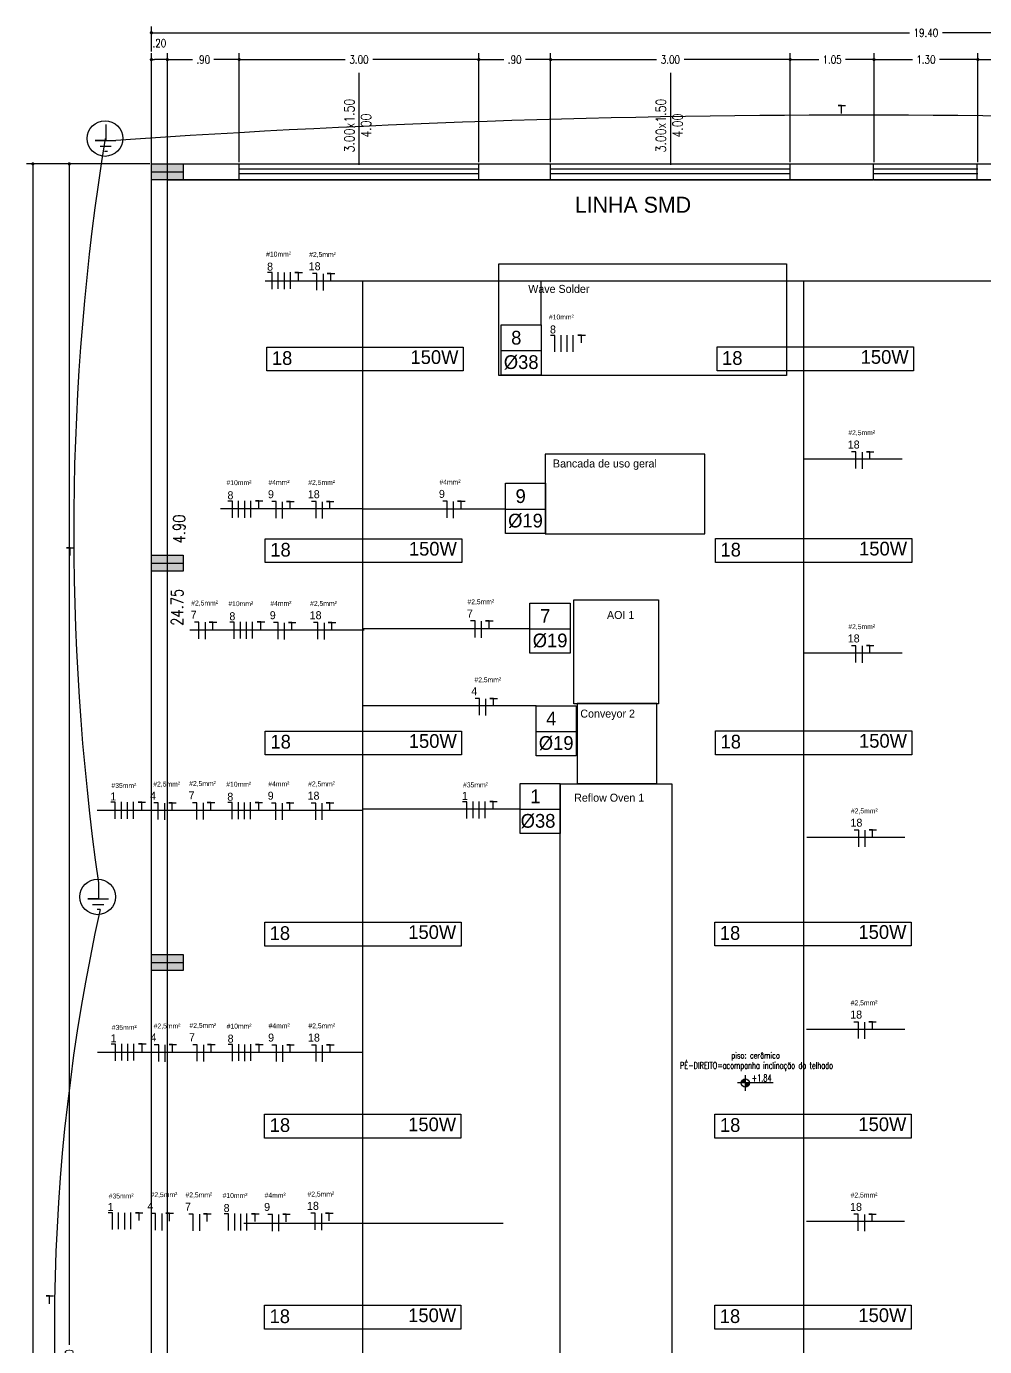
# Model space of a CAD drawing. Extents: x -4780 to 4154, y -1673 to 3208.
# Drawn here: x 559.28 to 571.28, y -449.46 to -432.92 of the extents above; entities that cross this region are included whole.
import ezdxf
from ezdxf.enums import TextEntityAlignment as Align

# ---------------------------------------------------------------- set-up
doc = ezdxf.new("R2010")
doc.units = 0
doc.header["$MEASUREMENT"] = 0
doc.header["$PDMODE"] = 34
for name, color, linetype in [('Condutores', 6, 'Continuous'), ('COTAS', 5, 'Continuous'), ('eletrico', 3, 'Continuous'), ('ELETROCALHAS', 3, 'TRACKS'), ('ELÉTRICO', 3, 'Continuous'), ('FUND-ESTACA20T', 30, 'Continuous'), ('MAQUINAS', 7, 'Continuous'), ('PENA01', 1, 'Continuous'), ('PENA02', 2, 'Continuous'), ('pena06', 4, 'Continuous'), ('VERMELHA', 10, 'Continuous')]:
    doc.layers.add(name, color=color, linetype=linetype)
doc.layers.add('TEXTO', color=5, linetype='Continuous', lineweight=9)
doc.styles.add('CALIXTO', font='txt')
doc.styles.add('PADRÃO', font='', dxfattribs={"height": 0.2})
doc.styles.add('REGUA80', font='GOTHIC.TTF')
doc.styles.add('ROMANS', font='romand.shx', dxfattribs={"width": 0.8})
doc.styles.add('STYLE1', font='romand.shx', dxfattribs={"width": 0.8})
doc.styles.get('PADRÃO').set_extended_font_data('AvantGarde Bk BT')
doc.linetypes.add('TRACKS', pattern='A,0.15,[130,ltypeshp.shx,S=0.25,R=0,X=0,Y=0],0.15', length=0.3)
doc.dimstyles.new('CORTE100', dxfattribs={"dimtxt": 0.1, "dimasz": 0.04, "dimexe": 0.08, "dimexo": 0.02, "dimgap": 0.05, "dimtad": 0, "dimzin": 4, "dimdsep": 46, "dimtxsty": 'ROMANS', "dimblk1": 'DOT', "dimblk2": 'DOT', "dimsah": 1, "dimcen": 0.09, "dimclrd": 30, "dimclre": 30, "dimclrt": 5, "dimadec": 0, "dimazin": 0, "dimtfac": 1, "dimtofl": 0, "dimtmove": 2, "dimatfit": 3, "dimldrblk": 'DOT', "dimfxl": 1, "dimtolj": 1, "dimtzin": 0, "dimarcsym": 0})
doc.dimstyles.new('INTERNA', dxfattribs={"dimscale": 0, "dimtxt": 0.15, "dimasz": 0.1, "dimexe": 0.1, "dimexo": 0.16, "dimgap": 0.09, "dimtad": 1, "dimzin": 4, "dimdsep": 46, "dimtxsty": 'ROMANS', "dimblk1": 'OBLIQUE', "dimblk2": 'OBLIQUE', "dimsah": 1, "dimcen": 0.09, "dimse1": 1, "dimse2": 1, "dimsd1": 1, "dimsd2": 1, "dimclrd": 4, "dimclre": 4, "dimadec": 0, "dimazin": 0, "dimtfac": 0.666667, "dimtofl": 0, "dimtmove": 2, "dimatfit": 3, "dimldrblk": 'OBLIQUE', "dimfxl": 1, "dimtolj": 1, "dimtzin": 0, "dimarcsym": 0})

# ---------------------------------------------------------------- blocks, each defined once
blk = doc.blocks.new('DOT')
at = {"layer": 'PENA01', "color": 0, "linetype": 'ByBlock'}
blk.add_line((-0.5, 0), (-1, 0), dxfattribs=at)
at = {"layer": 'PENA01', "color": 0, "linetype": 'ByBlock', "const_width": 0.5}
blk.add_lwpolyline([(-0.25, 0, 1), (0.25, 0, 1)], format="xyb", close=True, dxfattribs=at)
blk = doc.blocks.new('*D248')
at = {"layer": 'COTAS', "color": 30, "linetype": 'Continuous', "lineweight": -2, "transparency": 16777216}
for p, q in [((560.828, -434.646), (559.74, -434.646)), ((559.82, -434.686), (559.82, -449.434)), ((559.82, -464.606), (559.82, -449.858)), ((560.828, -464.646), (559.74, -464.646))]:
    blk.add_line(p, q, dxfattribs=at)
at = {"layer": 'DEFPOINTS', "color": 0, "linetype": 'Continuous', "transparency": 16777216}
for p in [(560.848, -434.646), (559.82, -464.646), (560.848, -464.646)]:
    blk.add_point(p, dxfattribs=at)
at = {"layer": 'COTAS', "color": 30, "linetype": 'Continuous', "lineweight": -2, "transparency": 16777216, "xscale": 0.04, "yscale": 0.04, "zscale": 0.04}
for p, rotation in [((559.82, -434.646), 90), ((559.82, -464.646), 270)]:
    blk.add_blockref('DOT', p, dxfattribs=dict(at, rotation=rotation))
at = {"layer": 'COTAS', "color": 5, "linetype": 'Continuous', "transparency": 16777216, "insert": (559.82, -449.646), "char_height": 0.1, "attachment_point": 5, "rotation": 90, "style": 'ROMANS'}
blk.add_mtext('\\A1;30.00', dxfattribs=at)
blk = doc.blocks.new('*D283')
at = {"color": 30, "linetype": 'Continuous', "lineweight": -2, "transparency": 16777216}
for p, q in [((560.848, -434.826), (560.848, -433.26)), ((561.048, -434.826), (561.048, -433.26)), ((561.008, -433.34), (560.888, -433.34))]:
    blk.add_line(p, q, dxfattribs=at)
at = {"layer": 'DEFPOINTS', "color": 0, "linetype": 'Continuous', "transparency": 16777216}
for p in [(560.848, -433.34), (560.848, -434.846), (561.048, -434.846)]:
    blk.add_point(p, dxfattribs=at)
at = {"color": 30, "linetype": 'Continuous', "lineweight": -2, "transparency": 16777216, "xscale": 0.04, "yscale": 0.04, "zscale": 0.04, "rotation": 180}
blk.add_blockref('DOT', (560.848, -433.34), dxfattribs=at)
at = {"color": 30, "linetype": 'Continuous', "lineweight": -2, "transparency": 16777216, "xscale": 0.04, "yscale": 0.04, "zscale": 0.04}
blk.add_blockref('DOT', (561.048, -433.34), dxfattribs=at)
at = {"color": 5, "linetype": 'Continuous', "transparency": 16777216, "insert": (560.948, -433.135), "char_height": 0.1, "attachment_point": 5, "style": 'ROMANS'}
blk.add_mtext('\\A1;.20', dxfattribs=at)
blk = doc.blocks.new('*D284')
at = {"color": 30, "linetype": 'Continuous', "lineweight": -2, "transparency": 16777216}
for p, q in [((561.048, -434.626), (561.048, -433.26)), ((561.948, -434.626), (561.948, -433.26)), ((561.088, -433.34), (561.364, -433.34)), ((561.908, -433.34), (561.632, -433.34))]:
    blk.add_line(p, q, dxfattribs=at)
at = {"layer": 'DEFPOINTS', "color": 0, "linetype": 'Continuous', "transparency": 16777216}
for p in [(561.048, -433.34), (561.048, -434.646), (561.948, -434.646)]:
    blk.add_point(p, dxfattribs=at)
at = {"color": 30, "linetype": 'Continuous', "lineweight": -2, "transparency": 16777216, "xscale": 0.04, "yscale": 0.04, "zscale": 0.04, "rotation": 180}
blk.add_blockref('DOT', (561.048, -433.34), dxfattribs=at)
at = {"color": 30, "linetype": 'Continuous', "lineweight": -2, "transparency": 16777216, "xscale": 0.04, "yscale": 0.04, "zscale": 0.04}
blk.add_blockref('DOT', (561.948, -433.34), dxfattribs=at)
at = {"color": 5, "linetype": 'Continuous', "transparency": 16777216, "insert": (561.498, -433.34), "char_height": 0.1, "attachment_point": 5, "style": 'ROMANS'}
blk.add_mtext('\\A1;.90', dxfattribs=at)
blk = doc.blocks.new('*D285')
at = {"color": 30, "linetype": 'Continuous', "lineweight": -2, "transparency": 16777216}
for p, q in [((561.948, -434.606), (561.948, -433.26)), ((564.948, -434.606), (564.948, -433.26)), ((561.988, -433.34), (563.274, -433.34)), ((564.908, -433.34), (563.622, -433.34))]:
    blk.add_line(p, q, dxfattribs=at)
at = {"layer": 'DEFPOINTS', "color": 0, "linetype": 'Continuous', "transparency": 16777216}
for p in [(564.948, -433.34), (561.948, -434.626), (564.948, -434.626)]:
    blk.add_point(p, dxfattribs=at)
at = {"color": 30, "linetype": 'Continuous', "lineweight": -2, "transparency": 16777216, "xscale": 0.04, "yscale": 0.04, "zscale": 0.04, "rotation": 180}
blk.add_blockref('DOT', (561.948, -433.34), dxfattribs=at)
at = {"color": 30, "linetype": 'Continuous', "lineweight": -2, "transparency": 16777216, "xscale": 0.04, "yscale": 0.04, "zscale": 0.04}
blk.add_blockref('DOT', (564.948, -433.34), dxfattribs=at)
at = {"color": 5, "linetype": 'Continuous', "transparency": 16777216, "insert": (563.448, -433.34), "char_height": 0.1, "attachment_point": 5, "style": 'ROMANS'}
blk.add_mtext('\\A1;3.00', dxfattribs=at)
blk = doc.blocks.new('*D286')
at = {"color": 30, "linetype": 'Continuous', "lineweight": -2, "transparency": 16777216}
for p, q in [((564.948, -434.626), (564.948, -433.26)), ((565.848, -434.626), (565.848, -433.26)), ((564.988, -433.34), (565.264, -433.34)), ((565.808, -433.34), (565.532, -433.34))]:
    blk.add_line(p, q, dxfattribs=at)
at = {"layer": 'DEFPOINTS', "color": 0, "linetype": 'Continuous', "transparency": 16777216}
for p in [(564.948, -433.34), (564.948, -434.646), (565.848, -434.646)]:
    blk.add_point(p, dxfattribs=at)
at = {"color": 30, "linetype": 'Continuous', "lineweight": -2, "transparency": 16777216, "xscale": 0.04, "yscale": 0.04, "zscale": 0.04, "rotation": 180}
blk.add_blockref('DOT', (564.948, -433.34), dxfattribs=at)
at = {"color": 30, "linetype": 'Continuous', "lineweight": -2, "transparency": 16777216, "xscale": 0.04, "yscale": 0.04, "zscale": 0.04}
blk.add_blockref('DOT', (565.848, -433.34), dxfattribs=at)
at = {"color": 5, "linetype": 'Continuous', "transparency": 16777216, "insert": (565.398, -433.34), "char_height": 0.1, "attachment_point": 5, "style": 'ROMANS'}
blk.add_mtext('\\A1;.90', dxfattribs=at)
blk = doc.blocks.new('*D287')
at = {"color": 30, "linetype": 'Continuous', "lineweight": -2, "transparency": 16777216}
for p, q in [((565.848, -434.626), (565.848, -433.26)), ((568.848, -434.626), (568.848, -433.26)), ((565.888, -433.34), (567.174, -433.34)), ((568.808, -433.34), (567.522, -433.34))]:
    blk.add_line(p, q, dxfattribs=at)
at = {"layer": 'DEFPOINTS', "color": 0, "linetype": 'Continuous', "transparency": 16777216}
for p in [(568.848, -433.34), (565.848, -434.646), (568.848, -434.646)]:
    blk.add_point(p, dxfattribs=at)
at = {"color": 30, "linetype": 'Continuous', "lineweight": -2, "transparency": 16777216, "xscale": 0.04, "yscale": 0.04, "zscale": 0.04, "rotation": 180}
blk.add_blockref('DOT', (565.848, -433.34), dxfattribs=at)
at = {"color": 30, "linetype": 'Continuous', "lineweight": -2, "transparency": 16777216, "xscale": 0.04, "yscale": 0.04, "zscale": 0.04}
blk.add_blockref('DOT', (568.848, -433.34), dxfattribs=at)
at = {"color": 5, "linetype": 'Continuous', "transparency": 16777216, "insert": (567.348, -433.34), "char_height": 0.1, "attachment_point": 5, "style": 'ROMANS'}
blk.add_mtext('\\A1;3.00', dxfattribs=at)
blk = doc.blocks.new('*D288')
at = {"color": 30, "linetype": 'Continuous', "lineweight": -2, "transparency": 16777216}
for p, q in [((568.848, -434.626), (568.848, -433.26)), ((569.898, -434.626), (569.898, -433.26)), ((568.888, -433.34), (569.205, -433.34)), ((569.858, -433.34), (569.541, -433.34))]:
    blk.add_line(p, q, dxfattribs=at)
at = {"layer": 'DEFPOINTS', "color": 0, "linetype": 'Continuous', "transparency": 16777216}
for p in [(568.848, -433.34), (568.848, -434.646), (569.898, -434.646)]:
    blk.add_point(p, dxfattribs=at)
at = {"color": 30, "linetype": 'Continuous', "lineweight": -2, "transparency": 16777216, "xscale": 0.04, "yscale": 0.04, "zscale": 0.04, "rotation": 180}
blk.add_blockref('DOT', (568.848, -433.34), dxfattribs=at)
at = {"color": 30, "linetype": 'Continuous', "lineweight": -2, "transparency": 16777216, "xscale": 0.04, "yscale": 0.04, "zscale": 0.04}
blk.add_blockref('DOT', (569.898, -433.34), dxfattribs=at)
at = {"color": 5, "linetype": 'Continuous', "transparency": 16777216, "insert": (569.373, -433.34), "char_height": 0.1, "attachment_point": 5, "style": 'ROMANS'}
blk.add_mtext('\\A1;1.05', dxfattribs=at)
blk = doc.blocks.new('*D289')
at = {"color": 30, "linetype": 'Continuous', "lineweight": -2, "transparency": 16777216}
for p, q in [((569.898, -434.606), (569.898, -433.26)), ((571.198, -434.606), (571.198, -433.26)), ((569.938, -433.34), (570.38, -433.34)), ((571.158, -433.34), (570.716, -433.34))]:
    blk.add_line(p, q, dxfattribs=at)
at = {"layer": 'DEFPOINTS', "color": 0, "linetype": 'Continuous', "transparency": 16777216}
for p in [(571.198, -433.34), (569.898, -434.626), (571.198, -434.626)]:
    blk.add_point(p, dxfattribs=at)
at = {"color": 30, "linetype": 'Continuous', "lineweight": -2, "transparency": 16777216, "xscale": 0.04, "yscale": 0.04, "zscale": 0.04, "rotation": 180}
blk.add_blockref('DOT', (569.898, -433.34), dxfattribs=at)
at = {"color": 30, "linetype": 'Continuous', "lineweight": -2, "transparency": 16777216, "xscale": 0.04, "yscale": 0.04, "zscale": 0.04}
blk.add_blockref('DOT', (571.198, -433.34), dxfattribs=at)
at = {"color": 5, "linetype": 'Continuous', "transparency": 16777216, "insert": (570.548, -433.34), "char_height": 0.1, "attachment_point": 5, "style": 'ROMANS'}
blk.add_mtext('\\A1;1.30', dxfattribs=at)
blk = doc.blocks.new('*D290')
at = {"color": 30, "linetype": 'Continuous', "lineweight": -2, "transparency": 16777216}
for p, q in [((571.198, -434.626), (571.198, -433.26)), ((572.248, -434.626), (572.248, -433.26)), ((571.238, -433.34), (571.555, -433.34)), ((572.208, -433.34), (571.891, -433.34))]:
    blk.add_line(p, q, dxfattribs=at)
at = {"layer": 'DEFPOINTS', "color": 0, "linetype": 'Continuous', "transparency": 16777216}
for p in [(571.198, -433.34), (571.198, -434.646), (572.248, -434.646)]:
    blk.add_point(p, dxfattribs=at)
at = {"color": 30, "linetype": 'Continuous', "lineweight": -2, "transparency": 16777216, "xscale": 0.04, "yscale": 0.04, "zscale": 0.04, "rotation": 180}
blk.add_blockref('DOT', (571.198, -433.34), dxfattribs=at)
at = {"color": 30, "linetype": 'Continuous', "lineweight": -2, "transparency": 16777216, "xscale": 0.04, "yscale": 0.04, "zscale": 0.04}
blk.add_blockref('DOT', (572.248, -433.34), dxfattribs=at)
at = {"color": 5, "linetype": 'Continuous', "transparency": 16777216, "insert": (571.723, -433.34), "char_height": 0.1, "attachment_point": 5, "style": 'ROMANS'}
blk.add_mtext('\\A1;1.05', dxfattribs=at)
blk = doc.blocks.new('*D296')
at = {"color": 30, "linetype": 'Continuous', "lineweight": -2, "transparency": 16777216}
for p, q in [((560.848, -433.24), (560.848, -432.925)), ((580.248, -433.24), (580.248, -432.925)), ((560.888, -433.005), (570.342, -433.005)), ((580.208, -433.005), (570.754, -433.005))]:
    blk.add_line(p, q, dxfattribs=at)
at = {"layer": 'DEFPOINTS', "color": 0, "linetype": 'Continuous', "transparency": 16777216}
for p in [(580.248, -433.005), (560.848, -433.26), (580.248, -433.26)]:
    blk.add_point(p, dxfattribs=at)
at = {"color": 30, "linetype": 'Continuous', "lineweight": -2, "transparency": 16777216, "xscale": 0.04, "yscale": 0.04, "zscale": 0.04, "rotation": 180}
blk.add_blockref('DOT', (560.848, -433.005), dxfattribs=at)
at = {"color": 30, "linetype": 'Continuous', "lineweight": -2, "transparency": 16777216, "xscale": 0.04, "yscale": 0.04, "zscale": 0.04}
blk.add_blockref('DOT', (580.248, -433.005), dxfattribs=at)
at = {"color": 5, "linetype": 'Continuous', "transparency": 16777216, "insert": (570.548, -433.005), "char_height": 0.1, "attachment_point": 5, "style": 'ROMANS'}
blk.add_mtext('\\A1;19.40', dxfattribs=at)
blk = doc.blocks.new('*D298')
at = {"color": 30, "linetype": 'Continuous', "lineweight": -2, "transparency": 16777216}
for p, q in [((559.8, -434.646), (559.283, -434.646)), ((559.363, -434.686), (559.363, -454.634)), ((559.363, -475.006), (559.363, -455.058)), ((559.8, -475.046), (559.283, -475.046))]:
    blk.add_line(p, q, dxfattribs=at)
at = {"layer": 'DEFPOINTS', "color": 0, "linetype": 'Continuous', "transparency": 16777216}
for p in [(559.363, -434.646), (559.82, -434.646), (559.82, -475.046)]:
    blk.add_point(p, dxfattribs=at)
at = {"color": 30, "linetype": 'Continuous', "lineweight": -2, "transparency": 16777216, "xscale": 0.04, "yscale": 0.04, "zscale": 0.04}
for p, rotation in [((559.363, -434.646), 90), ((559.363, -475.046), 270)]:
    blk.add_blockref('DOT', p, dxfattribs=dict(at, rotation=rotation))
at = {"color": 5, "linetype": 'Continuous', "transparency": 16777216, "insert": (559.363, -454.846), "char_height": 0.1, "attachment_point": 5, "rotation": 90, "style": 'ROMANS'}
blk.add_mtext('\\A1;40.40', dxfattribs=at)
blk = doc.blocks.new('*D332')
at = {"layer": 'DEFPOINTS', "color": 0, "linetype": 'Continuous', "transparency": 16777216}
for p in [(561.048, -439.896), (561.171, -439.896), (561.048, -464.646)]:
    blk.add_point(p, dxfattribs=at)
at = {"layer": 'COTAS', "color": 0, "linetype": 'Continuous', "transparency": 16777216, "insert": (561.171, -440.199), "char_height": 0.15, "attachment_point": 5, "rotation": 90, "style": 'ROMANS'}
blk.add_mtext('\\A1;24.75', dxfattribs=at)
blk = doc.blocks.new('_OBLIQUE')
at = {"color": 0, "linetype": 'ByBlock'}
blk.add_line((-0.5, -0.5), (0.5, 0.5), dxfattribs=at)
blk = doc.blocks.new('*D252')
at = {"layer": 'DEFPOINTS', "color": 0, "linetype": 'Continuous', "transparency": 16777216}
for p in [(561.048, -439.896), (580.048, -439.896), (580.048, -440.009)]:
    blk.add_point(p, dxfattribs=at)
at = {"layer": 'COTAS', "color": 0, "linetype": 'Continuous', "transparency": 16777216, "insert": (579.782, -440.009), "char_height": 0.15, "attachment_point": 5, "style": 'ROMANS'}
blk.add_mtext('\\A1;19.00', dxfattribs=at)
blk = doc.blocks.new('*D254')
at = {"layer": 'DEFPOINTS', "color": 0, "linetype": 'Continuous', "transparency": 16777216}
for p in [(561.048, -434.846), (561.196, -434.846), (561.048, -439.746)]:
    blk.add_point(p, dxfattribs=at)
at = {"layer": 'COTAS', "color": 0, "linetype": 'Continuous', "transparency": 16777216, "insert": (561.196, -439.219), "char_height": 0.15, "attachment_point": 5, "rotation": 90, "style": 'ROMANS'}
blk.add_mtext('\\A1;4.90', dxfattribs=at)

msp = doc.modelspace()

# ---------------------------------------------------------------- hatches: boundary and pattern name
at = {"layer": 'FUND-ESTACA20T', "linetype": 'Continuous'}
h = msp.add_hatch(color=256, dxfattribs=at)
h.paths.add_polyline_path([(561.048, -434.646), (561.048, -434.746), (561.248, -434.746), (561.248, -434.646)])
h.paths.add_polyline_path([(561.048, -434.746), (561.048, -434.846), (561.248, -434.846), (561.248, -434.746)])
h.paths.add_polyline_path([(560.848, -434.746), (560.848, -434.846), (561.048, -434.846), (561.048, -434.746)])
h.paths.add_polyline_path([(560.848, -434.646), (560.848, -434.746), (561.048, -434.746), (561.048, -434.646)])
h = msp.add_hatch(color=256, dxfattribs=at)
h.paths.add_polyline_path([(561.248, -439.546), (561.048, -439.546), (561.048, -439.646), (561.248, -439.646)])
h.paths.add_polyline_path([(561.248, -439.646), (561.048, -439.646), (561.048, -439.746), (561.248, -439.746)])
h.paths.add_polyline_path([(561.048, -439.646), (560.848, -439.646), (560.848, -439.746), (561.048, -439.746)])
h.paths.add_polyline_path([(561.048, -439.546), (560.848, -439.546), (560.848, -439.646), (561.048, -439.646)])
h = msp.add_hatch(color=256, dxfattribs=at)
h.paths.add_polyline_path([(561.248, -444.546), (561.048, -444.546), (561.048, -444.646), (561.248, -444.646)])
h.paths.add_polyline_path([(561.248, -444.646), (561.048, -444.646), (561.048, -444.746), (561.248, -444.746)])
h.paths.add_polyline_path([(561.048, -444.646), (560.848, -444.646), (560.848, -444.746), (561.048, -444.746)])
h.paths.add_polyline_path([(561.048, -444.546), (560.848, -444.546), (560.848, -444.646), (561.048, -444.646)])
at = {"layer": 'PENA01'}
h = msp.add_hatch(color=256, dxfattribs=at)
h.paths.add_polyline_path([(568.235, -446.155), (568.284, -446.155), (568.286, -446.154), (568.286, -446.104, 0.414214)])
h.paths.add_polyline_path([(568.286, -446.155), (568.286, -446.206, 0.414214), (568.337, -446.155)])
at = {"layer": 'VERMELHA'}
for points in [[(563.436, -434.646, 1), (563.458, -434.646, 1)], [(567.337, -434.646, 1), (567.359, -434.646, 1)], [(570.537, -434.846, -1), (570.559, -434.846, -1)]]:
    msp.add_hatch(color=256, dxfattribs=at).paths.add_polyline_path(points)

# ---------------------------------------------------------------- linework, layer by layer
at = {"layer": 'Condutores', "ltscale": 0.015}
for p, q in [((562.359, -436.008), (562.303, -436.008)), ((562.359, -436.216), (562.359, -436.008)), ((562.436, -436.213), (562.436, -436.004)), ((562.514, -436.215), (562.514, -436.005)), ((562.589, -436.213), (562.589, -436.003)), ((562.691, -436.005), (562.646, -436.005)), ((562.646, -436.005), (562.74, -436.005)), ((562.691, -436.103), (562.691, -436.005)), ((562.921, -436.021), (562.865, -436.021)), ((562.921, -436.229), (562.921, -436.021)), ((563.002, -436.232), (563.002, -436.023)), ((563.096, -436.019), (563.051, -436.019)), ((563.051, -436.019), (563.145, -436.019)), ((563.096, -436.117), (563.096, -436.019)), ((565.902, -436.794), (565.846, -436.794)), ((565.902, -437.002), (565.902, -436.794)), ((565.979, -437), (565.979, -436.79)), ((566.056, -437.002), (566.056, -436.792)), ((566.131, -437), (566.131, -436.79)), ((566.233, -436.792), (566.189, -436.792)), ((566.189, -436.792), (566.283, -436.792)), ((566.233, -436.889), (566.233, -436.792)), ((569.672, -438.254), (569.616, -438.254)), ((569.672, -438.461), (569.672, -438.254)), ((569.753, -438.464), (569.753, -438.255)), ((569.847, -438.251), (569.802, -438.251)), ((569.802, -438.251), (569.897, -438.251)), ((569.847, -438.349), (569.847, -438.251)), ((561.863, -438.87), (561.807, -438.87)), ((561.863, -439.078), (561.863, -438.87)), ((561.94, -439.075), (561.94, -438.866)), ((562.018, -439.077), (562.018, -438.867)), ((562.093, -439.075), (562.093, -438.866)), ((562.195, -438.867), (562.15, -438.867)), ((562.15, -438.867), (562.244, -438.867)), ((562.195, -438.965), (562.195, -438.867)), ((562.411, -438.876), (562.355, -438.876)), ((562.411, -439.084), (562.411, -438.876)), ((562.492, -439.087), (562.492, -438.877)), ((562.586, -438.873), (562.541, -438.873)), ((562.541, -438.873), (562.635, -438.873)), ((562.586, -438.971), (562.586, -438.873)), ((562.91, -438.876), (562.853, -438.876)), ((562.91, -439.084), (562.91, -438.876)), ((562.991, -439.087), (562.991, -438.877)), ((563.084, -438.873), (563.04, -438.873)), ((563.04, -438.873), (563.134, -438.873)), ((563.084, -438.971), (563.084, -438.873)), ((564.552, -438.872), (564.496, -438.872)), ((564.552, -439.08), (564.552, -438.872)), ((564.633, -439.082), (564.633, -438.873)), ((564.727, -438.869), (564.683, -438.869)), ((564.683, -438.869), (564.777, -438.869)), ((564.727, -438.967), (564.727, -438.869)), ((561.443, -440.386), (561.387, -440.386)), ((561.443, -440.594), (561.443, -440.386)), ((561.524, -440.597), (561.524, -440.387)), ((561.618, -440.384), (561.573, -440.384)), ((561.573, -440.384), (561.668, -440.384)), ((561.618, -440.481), (561.618, -440.384)), ((561.886, -440.385), (561.83, -440.385)), ((561.886, -440.593), (561.886, -440.385)), ((561.963, -440.591), (561.963, -440.381)), ((562.041, -440.592), (562.041, -440.382)), ((562.116, -440.59), (562.116, -440.381)), ((562.218, -440.382), (562.173, -440.382)), ((562.173, -440.382), (562.267, -440.382)), ((562.218, -440.48), (562.218, -440.382)), ((562.434, -440.391), (562.378, -440.391)), ((562.434, -440.599), (562.434, -440.391)), ((562.515, -440.602), (562.515, -440.392)), ((562.609, -440.388), (562.564, -440.388)), ((562.564, -440.388), (562.658, -440.388)), ((562.609, -440.486), (562.609, -440.388)), ((562.933, -440.391), (562.877, -440.391)), ((562.933, -440.599), (562.933, -440.391)), ((563.014, -440.602), (563.014, -440.392)), ((563.108, -440.388), (563.063, -440.388)), ((563.063, -440.388), (563.157, -440.388)), ((563.108, -440.486), (563.108, -440.388)), ((564.903, -440.37), (564.846, -440.37)), ((564.903, -440.578), (564.903, -440.37)), ((564.984, -440.581), (564.984, -440.371)), ((565.077, -440.367), (565.033, -440.367)), ((565.033, -440.367), (565.127, -440.367)), ((565.077, -440.465), (565.077, -440.367)), ((569.672, -440.682), (569.616, -440.682)), ((569.672, -440.89), (569.672, -440.682)), ((569.753, -440.893), (569.753, -440.683)), ((569.847, -440.679), (569.803, -440.679)), ((569.803, -440.679), (569.897, -440.679)), ((569.847, -440.777), (569.847, -440.679)), ((564.957, -441.343), (564.901, -441.343)), ((564.957, -441.551), (564.957, -441.343)), ((565.038, -441.553), (565.038, -441.344)), ((565.132, -441.34), (565.087, -441.34)), ((565.087, -441.34), (565.181, -441.34)), ((565.132, -441.438), (565.132, -441.34)), ((560.395, -442.641), (560.339, -442.641)), ((560.395, -442.849), (560.395, -442.641)), ((560.472, -442.847), (560.472, -442.637)), ((560.55, -442.848), (560.55, -442.638)), ((560.625, -442.847), (560.625, -442.637)), ((560.727, -442.638), (560.682, -442.638)), ((560.682, -442.638), (560.776, -442.638)), ((560.727, -442.736), (560.727, -442.638)), ((560.935, -442.649), (560.879, -442.649)), ((560.935, -442.857), (560.935, -442.649)), ((561.016, -442.86), (561.016, -442.65)), ((561.11, -442.646), (561.065, -442.646)), ((561.065, -442.646), (561.159, -442.646)), ((561.11, -442.744), (561.11, -442.646)), ((561.417, -442.647), (561.361, -442.647)), ((561.417, -442.855), (561.417, -442.647)), ((561.499, -442.858), (561.499, -442.648)), ((561.592, -442.644), (561.548, -442.644)), ((561.548, -442.644), (561.642, -442.644)), ((561.592, -442.742), (561.592, -442.644)), ((561.861, -442.645), (561.804, -442.645)), ((561.861, -442.853), (561.861, -442.645)), ((561.938, -442.851), (561.938, -442.641)), ((562.015, -442.853), (562.015, -442.643)), ((562.09, -442.851), (562.09, -442.641)), ((562.192, -442.643), (562.147, -442.643)), ((562.147, -442.643), (562.241, -442.643)), ((562.192, -442.74), (562.192, -442.643)), ((562.408, -442.651), (562.352, -442.651)), ((562.408, -442.859), (562.408, -442.651)), ((562.489, -442.862), (562.489, -442.652)), ((562.583, -442.648), (562.539, -442.648)), ((562.539, -442.648), (562.633, -442.648)), ((562.583, -442.746), (562.583, -442.648)), ((562.907, -442.651), (562.851, -442.651)), ((562.907, -442.859), (562.907, -442.651)), ((562.988, -442.862), (562.988, -442.652)), ((563.082, -442.648), (563.037, -442.648)), ((563.037, -442.648), (563.131, -442.648)), ((563.082, -442.746), (563.082, -442.648)), ((564.799, -442.634), (564.743, -442.634)), ((564.799, -442.842), (564.799, -442.634)), ((564.876, -442.84), (564.876, -442.63)), ((564.953, -442.842), (564.953, -442.632)), ((565.028, -442.84), (565.028, -442.63)), ((565.13, -442.632), (565.086, -442.632)), ((565.086, -442.632), (565.18, -442.632)), ((565.13, -442.729), (565.13, -442.632)), ((569.706, -442.989), (569.65, -442.989)), ((569.706, -443.197), (569.706, -442.989)), ((569.787, -443.2), (569.787, -442.99)), ((569.881, -442.986), (569.836, -442.986)), ((569.836, -442.986), (569.93, -442.986)), ((569.881, -443.084), (569.881, -442.986)), ((569.703, -445.393), (569.647, -445.393)), ((569.703, -445.6), (569.703, -445.393)), ((569.784, -445.603), (569.784, -445.394)), ((569.878, -445.39), (569.833, -445.39)), ((569.833, -445.39), (569.927, -445.39)), ((569.878, -445.488), (569.878, -445.39)), ((560.4, -445.67), (560.344, -445.67)), ((560.4, -445.878), (560.4, -445.67)), ((560.477, -445.876), (560.477, -445.666)), ((560.554, -445.877), (560.554, -445.667)), ((560.63, -445.875), (560.63, -445.666)), ((560.731, -445.667), (560.687, -445.667)), ((560.687, -445.667), (560.781, -445.667)), ((560.731, -445.765), (560.731, -445.667)), ((560.94, -445.678), (560.883, -445.678)), ((560.94, -445.886), (560.94, -445.678)), ((561.021, -445.889), (561.021, -445.679)), ((561.114, -445.675), (561.07, -445.675)), ((561.07, -445.675), (561.164, -445.675)), ((561.114, -445.773), (561.114, -445.675)), ((561.422, -445.676), (561.366, -445.676)), ((561.422, -445.884), (561.422, -445.676)), ((561.503, -445.886), (561.503, -445.677)), ((561.597, -445.673), (561.552, -445.673)), ((561.552, -445.673), (561.646, -445.673)), ((561.597, -445.771), (561.597, -445.673)), ((561.865, -445.674), (561.809, -445.674)), ((561.865, -445.882), (561.865, -445.674)), ((561.942, -445.88), (561.942, -445.67)), ((562.02, -445.881), (562.02, -445.672)), ((562.095, -445.88), (562.095, -445.67)), ((562.197, -445.672), (562.152, -445.672)), ((562.152, -445.672), (562.246, -445.672)), ((562.197, -445.769), (562.197, -445.672)), ((562.413, -445.68), (562.357, -445.68)), ((562.413, -445.888), (562.413, -445.68)), ((562.494, -445.891), (562.494, -445.681)), ((562.588, -445.677), (562.543, -445.677)), ((562.543, -445.677), (562.637, -445.677)), ((562.588, -445.775), (562.588, -445.677)), ((562.912, -445.68), (562.855, -445.68)), ((562.912, -445.888), (562.912, -445.68)), ((562.993, -445.891), (562.993, -445.681)), ((563.086, -445.677), (563.042, -445.677)), ((563.042, -445.677), (563.136, -445.677)), ((563.086, -445.775), (563.086, -445.677)), ((560.361, -447.782), (560.305, -447.782)), ((560.361, -447.99), (560.361, -447.782)), ((560.438, -447.988), (560.438, -447.778)), ((560.516, -447.989), (560.516, -447.78)), ((560.591, -447.988), (560.591, -447.778)), ((560.693, -447.78), (560.648, -447.78)), ((560.648, -447.78), (560.742, -447.78)), ((560.693, -447.877), (560.693, -447.78)), ((560.901, -447.79), (560.845, -447.79)), ((560.901, -447.998), (560.901, -447.79)), ((560.982, -448.001), (560.982, -447.791)), ((561.076, -447.787), (561.031, -447.787)), ((561.031, -447.787), (561.125, -447.787)), ((561.076, -447.885), (561.076, -447.787)), ((561.372, -447.797), (561.316, -447.797)), ((561.372, -448.005), (561.372, -447.797)), ((561.453, -448.008), (561.453, -447.798)), ((561.547, -447.794), (561.502, -447.794)), ((561.502, -447.794), (561.596, -447.794)), ((561.547, -447.892), (561.547, -447.794)), ((561.815, -447.796), (561.759, -447.796)), ((561.815, -448.004), (561.815, -447.796)), ((561.892, -448.001), (561.892, -447.791)), ((561.969, -448.003), (561.969, -447.793)), ((562.044, -448.001), (562.044, -447.791)), ((562.146, -447.793), (562.102, -447.793)), ((562.102, -447.793), (562.196, -447.793)), ((562.146, -447.891), (562.146, -447.793)), ((562.363, -447.801), (562.306, -447.801)), ((562.363, -448.009), (562.363, -447.801)), ((562.444, -448.012), (562.444, -447.802)), ((562.537, -447.799), (562.493, -447.799)), ((562.493, -447.799), (562.587, -447.799)), ((562.537, -447.896), (562.537, -447.799)), ((562.9, -447.787), (562.844, -447.787)), ((562.9, -447.995), (562.9, -447.787)), ((562.981, -447.998), (562.981, -447.788)), ((563.075, -447.784), (563.03, -447.784)), ((563.03, -447.784), (563.124, -447.784)), ((563.075, -447.882), (563.075, -447.784)), ((569.701, -447.8), (569.645, -447.8)), ((569.701, -448.007), (569.701, -447.8)), ((569.782, -448.01), (569.782, -447.801)), ((569.876, -447.797), (569.831, -447.797)), ((569.831, -447.797), (569.925, -447.797)), ((569.876, -447.895), (569.876, -447.797))]:
    msp.add_line(p, q, dxfattribs=at)
at = {"layer": 'Condutores'}
for p, q in [((563.501, -436.114), (562.272, -436.114)), ((570.252, -438.346), (569.023, -438.346)), ((563.489, -438.968), (561.712, -438.968)), ((563.513, -440.484), (561.33, -440.484)), ((570.252, -440.775), (569.023, -440.775)), ((563.487, -442.744), (560.17, -442.744)), ((570.286, -443.082), (569.057, -443.082)), ((570.283, -445.485), (569.054, -445.485)), ((563.491, -445.773), (560.174, -445.773)), ((565.253, -447.913), (562.004, -447.913)), ((570.281, -447.892), (569.052, -447.892))]:
    msp.add_line(p, q, dxfattribs=at)
at = {"layer": 'ELETROCALHAS'}
for p, q in [((563.498, -463.428), (563.498, -436.113)), ((563.498, -436.113), (576.281, -436.113)), ((569.019, -463.425), (569.019, -436.111))]:
    msp.add_line(p, q, dxfattribs=at)
at = {"layer": 'ELÉTRICO', "ltscale": 0.015}
for p, q in [((569.492, -433.917), (569.447, -433.917)), ((569.447, -433.917), (569.542, -433.917)), ((569.492, -434.015), (569.492, -433.917)), ((559.83, -439.453), (559.785, -439.453)), ((559.785, -439.453), (559.879, -439.453)), ((559.83, -439.551), (559.83, -439.453)), ((559.574, -448.821), (559.53, -448.821)), ((559.53, -448.821), (559.624, -448.821)), ((559.574, -448.919), (559.574, -448.821))]:
    msp.add_line(p, q, dxfattribs=at)
at = {"layer": 'ELÉTRICO'}
for p, q in [((560.279, -434.154), (560.279, -434.352)), ((560.279, -434.352), (560.144, -434.352)), ((560.144, -434.352), (560.279, -434.352)), ((560.205, -434.424), (560.345, -434.424)), ((560.279, -434.352), (560.279, -434.352)), ((560.279, -434.352), (560.403, -434.352)), ((560.262, -434.486), (560.298, -434.486)), ((565.729, -436.662), (565.729, -436.113)), ((565.227, -436.985), (565.729, -436.985)), ((565.282, -438.969), (563.498, -438.969)), ((565.282, -438.969), (565.784, -438.969)), ((565.589, -440.47), (563.498, -440.47)), ((565.589, -440.47), (566.092, -440.47)), ((565.665, -441.431), (563.498, -441.431)), ((565.665, -441.754), (566.167, -441.754)), ((565.465, -442.728), (563.498, -442.728)), ((565.465, -442.728), (565.968, -442.728)), ((560.186, -443.65), (560.186, -443.848)), ((560.186, -443.848), (560.051, -443.848)), ((560.051, -443.848), (560.186, -443.848)), ((560.186, -443.848), (560.186, -443.848)), ((560.186, -443.848), (560.31, -443.848)), ((560.112, -443.92), (560.252, -443.92)), ((560.169, -443.981), (560.205, -443.981))]:
    msp.add_line(p, q, dxfattribs=at)
for points in [[(565.227, -436.662), (565.729, -436.662), (565.729, -437.291), (565.227, -437.291)], [(562.295, -436.941), (564.754, -436.941), (564.754, -437.24), (562.295, -437.24)], [(567.933, -436.939), (570.392, -436.939), (570.392, -437.239), (567.933, -437.239)], [(565.282, -438.646), (565.784, -438.646), (565.784, -439.275), (565.282, -439.275)], [(562.275, -439.34), (564.734, -439.34), (564.734, -439.64), (562.275, -439.64)], [(567.913, -439.339), (570.372, -439.339), (570.372, -439.639), (567.913, -439.639)], [(565.589, -440.146), (566.092, -440.146), (566.092, -440.775), (565.589, -440.775)], [(565.665, -441.431), (566.167, -441.431), (566.167, -442.059), (565.665, -442.059)], [(562.275, -441.748), (564.733, -441.748), (564.733, -442.047), (562.275, -442.047)], [(567.912, -441.746), (570.371, -441.746), (570.371, -442.046), (567.912, -442.046)], [(565.465, -442.405), (565.968, -442.405), (565.968, -443.033), (565.465, -443.033)], [(562.267, -444.141), (564.726, -444.141), (564.726, -444.441), (562.267, -444.441)], [(567.905, -444.14), (570.364, -444.14), (570.364, -444.439), (567.905, -444.439)], [(562.266, -446.548), (564.725, -446.548), (564.725, -446.848), (562.266, -446.848)], [(567.904, -446.547), (570.363, -446.547), (570.363, -446.847), (567.904, -446.847)], [(562.266, -448.939), (564.725, -448.939), (564.725, -449.239), (562.266, -449.239)], [(567.904, -448.937), (570.363, -448.937), (570.363, -449.237), (567.904, -449.237)]]:
    msp.add_lwpolyline(points, close=True, dxfattribs=at)
for centre in [(560.268, -434.329), (560.175, -443.825)]:
    msp.add_circle(centre, 0.223, dxfattribs=at)
for centre, radius, start, end in [((569.684, -570.198), 136.162, 85.54971, 93.90826), ((591.075, -439.26), 31.2, 170.9059, 188.0885), ((583.983, -449.231), 24.35, 167.5501, 190.8172)]:
    msp.add_arc(centre, radius, start, end, dxfattribs=at)
at = {"layer": 'FUND-ESTACA20T', "linetype": 'Continuous'}
for p, q in [((560.848, -434.646), (561.248, -434.646)), ((560.848, -434.846), (560.848, -434.646)), ((560.848, -434.746), (561.248, -434.746)), ((561.048, -434.846), (561.048, -434.646)), ((561.248, -434.646), (561.248, -434.846)), ((561.248, -434.846), (560.848, -434.846)), ((560.848, -439.546), (561.248, -439.546)), ((560.848, -439.746), (560.848, -439.546)), ((561.048, -439.746), (561.048, -439.546)), ((561.248, -439.546), (561.248, -439.746)), ((560.848, -439.646), (561.248, -439.646)), ((561.248, -439.746), (560.848, -439.746)), ((560.848, -444.546), (561.248, -444.546)), ((560.848, -444.746), (560.848, -444.546)), ((560.848, -444.646), (561.248, -444.646)), ((561.048, -444.746), (561.048, -444.546)), ((561.248, -444.546), (561.248, -444.746)), ((561.248, -444.746), (560.848, -444.746))]:
    msp.add_line(p, q, dxfattribs=at)
at = {"layer": 'MAQUINAS'}
for points in [[(561.047, -457.567), (572.313, -457.567), (572.313, -434.846), (561.047, -434.846)], [(565.2, -437.297), (565.2, -435.897), (568.8, -435.897), (568.8, -437.297)], [(565.78, -439.281), (567.78, -439.281), (567.78, -438.281), (565.78, -438.281)], [(567.198, -441.407), (566.138, -441.407), (566.138, -440.107), (567.198, -440.107)], [(566.179, -442.404), (567.179, -442.404), (567.179, -441.404), (566.179, -441.404)], [(565.966, -449.609), (565.966, -442.409), (567.366, -442.409), (567.366, -449.609)]]:
    msp.add_lwpolyline(points, close=True, dxfattribs=at)
at = {"layer": 'PENA01'}
for p, q in [((563.447, -433.507), (563.447, -434.657)), ((567.348, -433.507), (567.348, -434.657)), ((561.948, -434.646), (564.948, -434.646)), ((565.848, -434.646), (567.148, -434.646)), ((565.848, -434.646), (568.848, -434.646)), ((569.898, -434.646), (571.198, -434.646)), ((561.948, -434.846), (564.948, -434.846)), ((565.848, -434.846), (568.848, -434.846)), ((569.898, -434.846), (571.198, -434.846)), ((568.633, -446.155), (568.189, -446.155)), ((568.284, -446.155), (568.286, -446.154)), ((568.286, -446.058), (568.286, -446.252))]:
    msp.add_line(p, q, dxfattribs=at)
msp.add_circle((568.286, -446.155), 0.0511, dxfattribs=at)
at = {"layer": 'PENA02'}
for p, q in [((561.948, -434.708), (564.948, -434.708)), ((561.948, -434.765), (564.948, -434.765)), ((565.848, -434.708), (568.848, -434.708)), ((565.848, -434.765), (567.148, -434.765)), ((565.848, -434.765), (568.848, -434.765)), ((569.898, -434.708), (571.198, -434.708)), ((569.898, -434.765), (571.198, -434.765)), ((560.848, -439.646), (561.048, -439.646))]:
    msp.add_line(p, q, dxfattribs=at)
at = {"layer": 'pena06'}
for p, q in [((560.848, -464.646), (560.848, -434.646)), ((560.848, -434.646), (561.948, -434.646)), ((561.948, -434.846), (561.948, -434.646)), ((564.948, -434.846), (564.948, -434.646)), ((564.948, -434.646), (565.848, -434.646)), ((565.848, -434.846), (565.848, -434.646)), ((568.848, -434.846), (568.848, -434.646)), ((568.848, -434.646), (569.898, -434.646)), ((569.891, -434.846), (569.891, -434.646)), ((571.191, -434.846), (571.191, -434.646)), ((571.198, -434.646), (580.248, -434.646)), ((561.048, -434.846), (561.948, -434.846)), ((561.048, -439.746), (561.048, -434.846)), ((564.948, -434.846), (565.848, -434.846)), ((568.848, -434.846), (569.891, -434.846)), ((571.191, -434.846), (577.248, -434.846)), ((561.048, -464.646), (561.048, -439.896))]:
    msp.add_line(p, q, dxfattribs=at)

# ---------------------------------------------------------------- texts
at = {"layer": 'Condutores', "style": 'REGUA80'}
for s, height, p in [('8', 0.1, (562.297, -435.983)), ('18', 0.1002, (562.818, -435.978)), ('8', 0.1, (565.84, -436.77)), ('18', 0.1002, (569.569, -438.211)), ('8', 0.1, (561.801, -438.846)), ('9', 0.1, (562.308, -438.833)), ('18', 0.1002, (562.807, -438.833)), ('9', 0.1, (564.449, -438.829)), ('7', 0.1, (564.8, -440.327)), ('7', 0.1, (561.34, -440.343)), ('8', 0.1, (561.825, -440.361)), ('9', 0.1, (562.331, -440.348)), ('18', 0.1002, (562.83, -440.348)), ('18', 0.1002, (569.569, -440.639)), ('4', 0.1, (564.854, -441.3)), ('1', 0.1, (560.334, -442.617)), ('4', 0.1, (560.832, -442.606)), ('7', 0.1, (561.314, -442.604)), ('8', 0.1, (561.799, -442.621)), ('9', 0.1, (562.305, -442.608)), ('18', 0.1002, (562.804, -442.608)), ('1', 0.1, (564.737, -442.61)), ('18', 0.1002, (569.603, -442.946)), ('18', 0.1002, (569.6, -445.349)), ('1', 0.1, (560.338, -445.646)), ('4', 0.1, (560.837, -445.635)), ('7', 0.1, (561.319, -445.633)), ('8', 0.1, (561.803, -445.65)), ('9', 0.1, (562.31, -445.637)), ('18', 0.1002, (562.809, -445.637)), ('1', 0.1, (560.3, -447.758)), ('4', 0.1, (560.798, -447.747)), ('7', 0.1, (561.269, -447.754)), ('8', 0.1, (561.753, -447.771)), ('9', 0.1, (562.26, -447.758)), ('18', 0.1002, (562.797, -447.744)), ('18', 0.1002, (569.598, -447.757))]:
    msp.add_text(s, height=height, dxfattribs=at).set_placement(p)
at = {"layer": 'Condutores', "ltscale": 0.015, "char_height": 0.0615, "attachment_point": 1, "style": 'PADRÃO'}
for s, insert in [('#10mm²', (562.285, -435.746)), ('#2,5mm²', (562.824, -435.75)), ('#10mm²', (565.827, -436.533)), ('#2,5mm²', (569.576, -437.982)), ('#10mm²', (561.789, -438.608)), ('#4mm²', (562.314, -438.604)), ('#2,5mm²', (562.813, -438.604)), ('#4mm²', (564.456, -438.6)), ('#2,5mm²', (561.347, -440.115)), ('#10mm²', (561.812, -440.123)), ('#4mm²', (562.338, -440.12)), ('#2,5mm²', (562.836, -440.12)), ('#2,5mm²', (564.806, -440.099)), ('#2,5mm²', (569.576, -440.411)), ('#2,5mm²', (564.894, -441.076)), ('#2,5mm²', (560.872, -442.382)), ('#2,5mm²', (561.321, -442.375)), ('#4mm²', (562.312, -442.38)), ('#2,5mm²', (562.811, -442.38)), ('#35mm²', (560.348, -442.399)), ('#10mm²', (561.786, -442.384)), ('#35mm²', (564.751, -442.392)), ('#2,5mm²', (569.609, -442.718)), ('#2,5mm²', (569.606, -445.121)), ('#35mm²', (560.352, -445.428)), ('#2,5mm²', (560.877, -445.411)), ('#2,5mm²', (561.325, -445.404)), ('#10mm²', (561.791, -445.413)), ('#4mm²', (562.316, -445.409)), ('#2,5mm²', (562.815, -445.409)), ('#35mm²', (560.314, -447.54)), ('#2,5mm²', (560.838, -447.523)), ('#2,5mm²', (561.275, -447.526)), ('#10mm²', (561.74, -447.534)), ('#4mm²', (562.266, -447.53)), ('#2,5mm²', (562.803, -447.516)), ('#2,5mm²', (569.605, -447.528))]:
    msp.add_mtext_dynamic_manual_height_columns(s, width=0.37286, gutter_width=7.685, heights=[0], dxfattribs=dict(at, insert=insert))
at = {"layer": 'COTAS', "char_height": 0.125, "width": 1.7353, "attachment_point": 5, "rotation": 90, "style": 'ROMANS'}
for insert in [(563.432, -434.167), (567.333, -434.167)]:
    msp.add_mtext('3.00x1.50\\P4.00', dxfattribs=dict(at, insert=insert))
at = {"layer": 'eletrico', "style": 'REGUA80'}
for s, p in [('8', (565.354, -436.909)), ('18', (562.357, -437.164)), ('150W', (564.093, -437.152)), ('Ø38', (565.262, -437.215)), ('18', (567.995, -437.163)), ('150W', (569.731, -437.15)), ('9', (565.409, -438.893)), ('Ø19', (565.316, -439.199)), ('18', (562.337, -439.564)), ('150W', (564.073, -439.552)), ('18', (567.975, -439.563)), ('150W', (569.711, -439.55)), ('7', (565.717, -440.393)), ('Ø19', (565.624, -440.7)), ('4', (565.792, -441.678)), ('18', (562.339, -441.968)), ('150W', (564.072, -441.959)), ('Ø19', (565.7, -441.984)), ('18', (567.976, -441.967)), ('150W', (569.71, -441.957)), ('1', (565.593, -442.652)), ('Ø38', (565.473, -442.959)), ('18', (562.329, -444.365)), ('150W', (564.065, -444.352)), ('18', (567.967, -444.363)), ('150W', (569.703, -444.351)), ('18', (562.33, -446.769)), ('150W', (564.064, -446.76)), ('18', (567.968, -446.768)), ('150W', (569.702, -446.758)), ('18', (562.328, -449.162)), ('150W', (564.064, -449.15)), ('18', (567.966, -449.161)), ('150W', (569.702, -449.149))]:
    msp.add_text(s, height=0.172, dxfattribs=at).set_placement(p)
at = {"layer": 'MAQUINAS', "insert": (566.151, -435.058), "char_height": 0.2, "attachment_point": 1, "style": 'CALIXTO'}
msp.add_mtext_dynamic_manual_height_columns('LINHA SMD', width=3.21359, gutter_width=1, heights=[0], dxfattribs=at)
at = {"layer": 'MAQUINAS', "char_height": 0.1, "attachment_point": 1, "style": 'CALIXTO'}
for s, insert, width in [('Wave Solder', (565.568, -436.162), 0.89147), ('Bancada de uso geral', (565.877, -438.348), 1.61431), ('AOI 1', (566.554, -440.245), 0.89147), ('Conveyor 2', (566.22, -441.48), 0.89147), ('Reflow Oven 1', (566.143, -442.533), 0.89147)]:
    msp.add_mtext(s, dxfattribs=dict(at, insert=insert, width=width))
at = {"layer": 'TEXTO', "style": 'STYLE1', "width": 0.7}
for s, height, p in [('piso: cerâmico', 0.075, (568.11, -445.847)), ('+1.84', 0.086, (568.367, -446.137))]:
    msp.add_text(s, height=height, dxfattribs=at).set_placement(p)
msp.add_text('PÉ-DIREITO=acompanha inclinação do telhado', height=0.086, dxfattribs=at).set_placement((568.426, -445.936), align=Align.MIDDLE)

# ---------------------------------------------------------------- dimensions: what is measured, and where the dimension line sits
at = {"linetype": 'Continuous'}
for base, p1, p2, picture, middle in [((580.248, -433.005), (560.848, -433.26), (580.248, -433.26), '*D296', (570.548, -433.005)), ((560.848, -433.34), (561.048, -434.846), (560.848, -434.846), '*D283', (560.948, -433.135)), ((561.048, -433.34), (561.948, -434.646), (561.048, -434.646), '*D284', (561.498, -433.34)), ((564.948, -433.34), (561.948, -434.626), (564.948, -434.626), '*D285', (563.448, -433.34)), ((564.948, -433.34), (565.848, -434.646), (564.948, -434.646), '*D286', (565.398, -433.34)), ((568.848, -433.34), (565.848, -434.646), (568.848, -434.646), '*D287', (567.348, -433.34)), ((568.848, -433.34), (569.898, -434.646), (568.848, -434.646), '*D288', (569.373, -433.34)), ((571.198, -433.34), (569.898, -434.626), (571.198, -434.626), '*D289', (570.548, -433.34)), ((571.198, -433.34), (572.248, -434.646), (571.198, -434.646), '*D290', (571.723, -433.34))]:
    dim = msp.add_linear_dim(base=base, p1=p1, p2=p2, dimstyle='CORTE100', dxfattribs=at)
    dim.commit()
    dim.dimension.update_dxf_attribs({"geometry": picture, "text_midpoint": middle})
dim = msp.add_linear_dim(base=(559.363, -434.646), p1=(559.82, -475.046), p2=(559.82, -434.646), angle=90, dimstyle='CORTE100', dxfattribs=at)
dim.commit()
dim.dimension.update_dxf_attribs({"geometry": '*D298', "text_midpoint": (559.363, -454.846)})
at = {"layer": 'COTAS', "linetype": 'Continuous'}
dim = msp.add_linear_dim(base=(559.82, -464.646), p1=(560.848, -434.646), p2=(560.848, -464.646), angle=90, dimstyle='CORTE100', dxfattribs=at)
dim.commit()
dim.dimension.update_dxf_attribs({"geometry": '*D248', "text_midpoint": (559.82, -449.646)})
for base, p1, p2, picture, middle in [((561.196, -434.846), (561.048, -439.746), (561.048, -434.846), '*D254', (561.196, -439.219)), ((561.171, -439.896), (561.048, -464.646), (561.048, -439.896), '*D332', (561.171, -440.199))]:
    dim = msp.add_linear_dim(base=base, p1=p1, p2=p2, angle=90, dimstyle='INTERNA', override={"dimscale": 1}, dxfattribs=at)
    dim.commit()
    dim.dimension.update_dxf_attribs({"geometry": picture, "text_midpoint": middle, "dimtype": 160})
dim = msp.add_linear_dim(base=(580.048, -440.009), p1=(561.048, -439.896), p2=(580.048, -439.896), dimstyle='INTERNA', override={"dimscale": 1}, dxfattribs=at)
dim.commit()
dim.dimension.update_dxf_attribs({"geometry": '*D252', "text_midpoint": (579.782, -440.009), "dimtype": 160})

doc.saveas('drawing.dxf')
